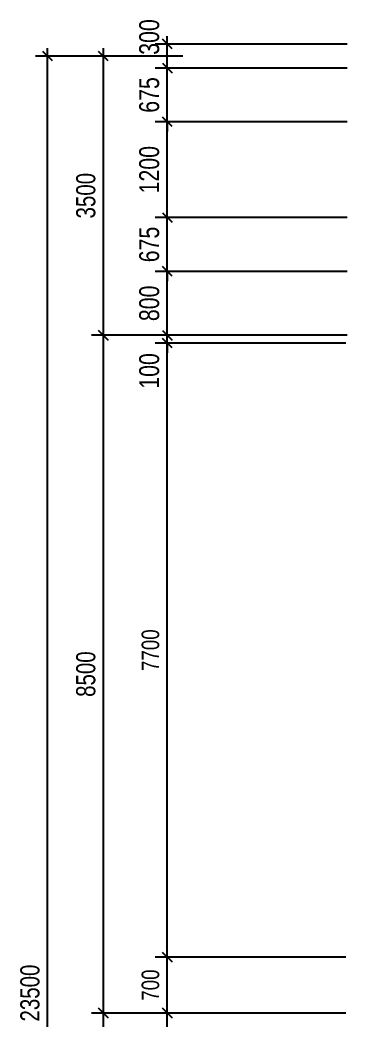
# Model space of a CAD drawing. Header units: millimetres. Extents: x -9574 to 115615, y -25569 to 161230.
# Drawn here: x -6442 to -2044, y 11400 to 23953 of the extents above; entities that cross this region are included whole.
import ezdxf

# ---------------------------------------------------------------- set-up
doc = ezdxf.new("R2010")
doc.units = ezdxf.units.MM
doc.layers.add('dimTT T1$0$KICHTHUOC', color=2, linetype='Continuous')
doc.layers.add('luoi  H3$0$DIM100', color=9, linetype='Continuous')
doc.styles.add('dimTT T1$0$Standard', font='txt')
doc.styles.add('dimTT T1$1$VSIMPLEX.SHX', font='VSIMPLEX.SHX', dxfattribs={"width": 0.8})
doc.styles.add('luoi  H3$0$VSIMPLEX.SHX', font='VSIMPLEX.SHX', dxfattribs={"width": 0.8})
doc.dimstyles.new('dimTT T1$0$Standard', dxfattribs={"dimtxt": 0.18, "dimasz": 0.18, "dimexe": 0.18, "dimexo": 0.0625, "dimgap": 0.09, "dimtad": 0, "dimtih": 1, "dimtoh": 1, "dimdec": 4, "dimzin": 0, "dimdsep": 46, "dimtxsty": 'dimTT T1$0$Standard', "dimcen": 0.09, "dimadec": 0, "dimazin": 0, "dimtfac": 1, "dimtdec": 4, "dimtofl": 0, "dimtmove": 0, "dimatfit": 3, "dimfxl": 0, "dimtolj": 1, "dimtzin": 0, "dimarcsym": 0})
doc.dimstyles.new('dimTT T1$1$1-100', dxfattribs={"dimscale": 0, "dimtxt": 220, "dimasz": 120, "dimexe": 150, "dimexo": 300, "dimgap": 100, "dimtad": 1, "dimdec": 0, "dimzin": 0, "dimdsep": 46, "dimtxsty": 'dimTT T1$1$VSIMPLEX.SHX', "dimblk1": 'dimTT T1$1$_OBLIQUE', "dimblk2": 'dimTT T1$1$_OBLIQUE', "dimsah": 1, "dimcen": 0, "dimdle": 100, "dimclrd": 2, "dimclre": 2, "dimclrt": 4, "dimadec": 0, "dimazin": 0, "dimtfac": 1, "dimtdec": 0, "dimtix": 1, "dimtmove": 2, "dimatfit": 3, "dimfxl": 0, "dimtolj": 1, "dimtzin": 0, "dimlwd": -1, "dimlwe": -1, "dimarcsym": 0})
doc.dimstyles.new('luoi  H3$0$100', dxfattribs={"dimscale": 0, "dimtxt": 240, "dimasz": 120, "dimexe": 150, "dimexo": 300, "dimgap": 100, "dimtad": 1, "dimdec": 0, "dimzin": 0, "dimdsep": 46, "dimtxsty": 'luoi  H3$0$VSIMPLEX.SHX', "dimblk1": 'luoi  H3$0$_OBLIQUE', "dimblk2": 'luoi  H3$0$_OBLIQUE', "dimsah": 1, "dimcen": 0, "dimdle": 100, "dimclrd": 2, "dimclre": 2, "dimclrt": 4, "dimadec": 0, "dimazin": 0, "dimtfac": 1, "dimtdec": 0, "dimtix": 1, "dimtmove": 2, "dimatfit": 3, "dimfxl": 0, "dimtolj": 1, "dimtzin": 0, "dimlwd": -1, "dimlwe": -1, "dimarcsym": 0})

# ---------------------------------------------------------------- blocks, each defined once
blk = doc.blocks.new('luoi  H3$0$_OBLIQUE')
at = {"color": 0, "linetype": 'ByBlock'}
blk.add_line((-0.5, -0.5), (0.5, 0.5), dxfattribs=at)
blk = doc.blocks.new('*D52')
at = {"layer": 'DEFPOINTS', "color": 0, "ltscale": 2}
for p in [(-5397, 11500), (-4100, 11500), (-4100, 8500)]:
    blk.add_point(p, dxfattribs=at)
at = {"layer": 'luoi  H3$0$DIM100', "color": 2, "ltscale": 2}
for p, q in [((-5397, 8400), (-5397, 11600)), ((-4400, 11500), (-5547, 11500)), ((-4400, 8500), (-5547, 8500))]:
    blk.add_line(p, q, dxfattribs=at)
at = {"layer": 'luoi  H3$0$DIM100', "color": 2, "ltscale": 2, "xscale": 120, "yscale": 120, "zscale": 120}
for p, rotation in [((-5397, 11500), 90), ((-5397, 8500), 270)]:
    blk.add_blockref('luoi  H3$0$_OBLIQUE', p, dxfattribs=dict(at, rotation=rotation))
at = {"layer": 'luoi  H3$0$DIM100', "color": 4, "ltscale": 2, "insert": (-5617, 10000), "char_height": 240, "attachment_point": 5, "rotation": 90, "style": 'luoi  H3$0$VSIMPLEX.SHX'}
blk.add_mtext('\\A1;3000', dxfattribs=at)
blk = doc.blocks.new('*D53')
at = {"layer": 'DEFPOINTS', "color": 0, "ltscale": 2}
for p in [(-5397, 20000), (-4100, 20000), (-4100, 11500)]:
    blk.add_point(p, dxfattribs=at)
at = {"layer": 'luoi  H3$0$DIM100', "color": 2, "ltscale": 2}
for p, q in [((-5397, 11400), (-5397, 20100)), ((-4400, 20000), (-5547, 20000)), ((-4400, 11500), (-5547, 11500))]:
    blk.add_line(p, q, dxfattribs=at)
at = {"layer": 'luoi  H3$0$DIM100', "color": 2, "ltscale": 2, "xscale": 120, "yscale": 120, "zscale": 120}
for p, rotation in [((-5397, 20000), 90), ((-5397, 11500), 270)]:
    blk.add_blockref('luoi  H3$0$_OBLIQUE', p, dxfattribs=dict(at, rotation=rotation))
at = {"layer": 'luoi  H3$0$DIM100', "color": 4, "ltscale": 2, "insert": (-5617, 15750), "char_height": 240, "attachment_point": 5, "rotation": 90, "style": 'luoi  H3$0$VSIMPLEX.SHX'}
blk.add_mtext('\\A1;8500', dxfattribs=at)
blk = doc.blocks.new('*D54')
at = {"layer": 'DEFPOINTS', "color": 0, "ltscale": 2}
for p in [(-5397, 23500), (-4100, 23500), (-4100, 20000)]:
    blk.add_point(p, dxfattribs=at)
at = {"layer": 'luoi  H3$0$DIM100', "color": 2, "ltscale": 2}
for p, q in [((-5397, 19900), (-5397, 23600)), ((-4400, 23500), (-5547, 23500)), ((-4400, 20000), (-5547, 20000))]:
    blk.add_line(p, q, dxfattribs=at)
at = {"layer": 'luoi  H3$0$DIM100', "color": 2, "ltscale": 2, "xscale": 120, "yscale": 120, "zscale": 120}
for p, rotation in [((-5397, 23500), 90), ((-5397, 20000), 270)]:
    blk.add_blockref('luoi  H3$0$_OBLIQUE', p, dxfattribs=dict(at, rotation=rotation))
at = {"layer": 'luoi  H3$0$DIM100', "color": 4, "ltscale": 2, "insert": (-5617, 21750), "char_height": 240, "attachment_point": 5, "rotation": 90, "style": 'luoi  H3$0$VSIMPLEX.SHX'}
blk.add_mtext('\\A1;3500', dxfattribs=at)
blk = doc.blocks.new('*D55')
at = {"layer": 'DEFPOINTS', "color": 0, "ltscale": 2}
for p in [(-6097, 23500), (-4100, 23500), (-4100, 0)]:
    blk.add_point(p, dxfattribs=at)
at = {"layer": 'luoi  H3$0$DIM100', "color": 2, "ltscale": 2}
for p, q in [((-6097, -100), (-6097, 23600)), ((-4400, 23500), (-6247, 23500)), ((-4400, 0), (-6247, 0))]:
    blk.add_line(p, q, dxfattribs=at)
at = {"layer": 'luoi  H3$0$DIM100', "color": 2, "ltscale": 2, "xscale": 120, "yscale": 120, "zscale": 120}
for p, rotation in [((-6097, 23500), 90), ((-6097, 0), 270)]:
    blk.add_blockref('luoi  H3$0$_OBLIQUE', p, dxfattribs=dict(at, rotation=rotation))
at = {"layer": 'luoi  H3$0$DIM100', "color": 4, "ltscale": 2, "insert": (-6317, 11750), "char_height": 240, "attachment_point": 5, "rotation": 90, "style": 'luoi  H3$0$VSIMPLEX.SHX'}
blk.add_mtext('\\A1;23500', dxfattribs=at)
blk = doc.blocks.new('dimTT T1$1$_OBLIQUE')
at = {"color": 0, "linetype": 'ByBlock'}
blk.add_line((-0.5, -0.5), (0.5, 0.5), dxfattribs=at)
blk = doc.blocks.new('*D2127')
at = {"layer": 'DEFPOINTS', "color": 0, "ltscale": 2}
for p in [(-4597, 11500), (-2060, 11500), (-2060, 10750)]:
    blk.add_point(p, dxfattribs=at)
at = {"layer": 'dimTT T1$0$KICHTHUOC', "color": 2, "ltscale": 2}
for p, q in [((-4597, 10650), (-4597, 11600)), ((-2360, 11500), (-4747, 11500)), ((-2360, 10750), (-4747, 10750))]:
    blk.add_line(p, q, dxfattribs=at)
at = {"layer": 'dimTT T1$0$KICHTHUOC', "color": 2, "ltscale": 2, "xscale": 120, "yscale": 120, "zscale": 120}
for p, rotation in [((-4597, 11500), 90), ((-4597, 10750), 270)]:
    blk.add_blockref('dimTT T1$1$_OBLIQUE', p, dxfattribs=dict(at, rotation=rotation))
at = {"layer": 'dimTT T1$0$KICHTHUOC', "color": 4, "ltscale": 2, "insert": (-4807, 11125), "char_height": 220, "attachment_point": 5, "rotation": 90, "style": 'dimTT T1$1$VSIMPLEX.SHX'}
blk.add_mtext('\\A1;750', dxfattribs=at)
blk = doc.blocks.new('*D2128')
at = {"layer": 'DEFPOINTS', "color": 0, "ltscale": 2}
for p in [(-4597, 12200), (-2060, 12200), (-2060, 11500)]:
    blk.add_point(p, dxfattribs=at)
at = {"layer": 'dimTT T1$0$KICHTHUOC', "color": 2, "ltscale": 2}
for p, q in [((-2360, 12200), (-4747, 12200)), ((-4597, 11400), (-4597, 12300)), ((-2360, 11500), (-4747, 11500))]:
    blk.add_line(p, q, dxfattribs=at)
at = {"layer": 'dimTT T1$0$KICHTHUOC', "color": 2, "ltscale": 2, "xscale": 120, "yscale": 120, "zscale": 120}
for p, rotation in [((-4597, 12200), 90), ((-4597, 11500), 270)]:
    blk.add_blockref('dimTT T1$1$_OBLIQUE', p, dxfattribs=dict(at, rotation=rotation))
at = {"layer": 'dimTT T1$0$KICHTHUOC', "color": 4, "ltscale": 2, "insert": (-4807, 11850), "char_height": 220, "attachment_point": 5, "rotation": 90, "style": 'dimTT T1$1$VSIMPLEX.SHX'}
blk.add_mtext('\\A1;700', dxfattribs=at)
blk = doc.blocks.new('*D2129')
at = {"layer": 'DEFPOINTS', "color": 0, "ltscale": 2}
for p in [(-4597, 19900), (-2060, 19900), (-2060, 12200)]:
    blk.add_point(p, dxfattribs=at)
at = {"layer": 'dimTT T1$0$KICHTHUOC', "color": 2, "ltscale": 2}
for p, q in [((-4597, 12100), (-4597, 20000)), ((-2360, 19900), (-4747, 19900)), ((-2360, 12200), (-4747, 12200))]:
    blk.add_line(p, q, dxfattribs=at)
at = {"layer": 'dimTT T1$0$KICHTHUOC', "color": 2, "ltscale": 2, "xscale": 120, "yscale": 120, "zscale": 120}
for p, rotation in [((-4597, 19900), 90), ((-4597, 12200), 270)]:
    blk.add_blockref('dimTT T1$1$_OBLIQUE', p, dxfattribs=dict(at, rotation=rotation))
at = {"layer": 'dimTT T1$0$KICHTHUOC', "color": 4, "ltscale": 2, "insert": (-4807, 16050), "char_height": 220, "attachment_point": 5, "rotation": 90, "style": 'dimTT T1$1$VSIMPLEX.SHX'}
blk.add_mtext('\\A1;7700', dxfattribs=at)
blk = doc.blocks.new('*D2326')
at = {"layer": 'DEFPOINTS', "color": 0}
for p in [(-4597, 20800), (-2044, 20800), (-2044, 20000)]:
    blk.add_point(p, dxfattribs=at)
at = {"layer": 'dimTT T1$0$KICHTHUOC', "color": 2}
for p, q in [((-4597, 19900), (-4597, 20900)), ((-2344, 20800), (-4747, 20800)), ((-2344, 20000), (-4747, 20000))]:
    blk.add_line(p, q, dxfattribs=at)
at = {"layer": 'dimTT T1$0$KICHTHUOC', "color": 2, "xscale": 120, "yscale": 120, "zscale": 120}
for p, rotation in [((-4597, 20800), 90), ((-4597, 20000), 270)]:
    blk.add_blockref('dimTT T1$1$_OBLIQUE', p, dxfattribs=dict(at, rotation=rotation))
at = {"layer": 'dimTT T1$0$KICHTHUOC', "color": 4, "insert": (-4822, 20400), "char_height": 250, "attachment_point": 5, "rotation": 90, "style": 'dimTT T1$1$VSIMPLEX.SHX'}
blk.add_mtext('\\A1;800', dxfattribs=at)
blk = doc.blocks.new('*D2327')
at = {"layer": 'DEFPOINTS', "color": 0}
for p in [(-4597, 21476), (-2044, 21476), (-2044, 20800)]:
    blk.add_point(p, dxfattribs=at)
at = {"layer": 'dimTT T1$0$KICHTHUOC', "color": 2}
for p, q in [((-4597, 21476), (-4597, 21596)), ((-2344, 21476), (-4747, 21476)), ((-4597, 20800), (-4597, 21476)), ((-2344, 20800), (-4747, 20800)), ((-4597, 20800), (-4597, 20680))]:
    blk.add_line(p, q, dxfattribs=at)
at = {"layer": 'dimTT T1$0$KICHTHUOC', "color": 2, "xscale": 120, "yscale": 120, "zscale": 120}
for p, rotation in [((-4597, 21476), 270), ((-4597, 20800), 90)]:
    blk.add_blockref('dimTT T1$1$_OBLIQUE', p, dxfattribs=dict(at, rotation=rotation))
at = {"layer": 'dimTT T1$0$KICHTHUOC', "color": 4, "insert": (-4822, 21138), "char_height": 250, "attachment_point": 5, "rotation": 90, "style": 'dimTT T1$1$VSIMPLEX.SHX'}
blk.add_mtext('\\A1;675', dxfattribs=at)
blk = doc.blocks.new('*D2328')
at = {"layer": 'DEFPOINTS', "color": 0}
for p in [(-4597, 22676), (-2044, 22676), (-2044, 21476)]:
    blk.add_point(p, dxfattribs=at)
at = {"layer": 'dimTT T1$0$KICHTHUOC', "color": 2}
for p, q in [((-4597, 21376), (-4597, 22776)), ((-2344, 22676), (-4747, 22676)), ((-2344, 21476), (-4747, 21476))]:
    blk.add_line(p, q, dxfattribs=at)
at = {"layer": 'dimTT T1$0$KICHTHUOC', "color": 2, "xscale": 120, "yscale": 120, "zscale": 120}
for p, rotation in [((-4597, 22676), 90), ((-4597, 21476), 270)]:
    blk.add_blockref('dimTT T1$1$_OBLIQUE', p, dxfattribs=dict(at, rotation=rotation))
at = {"layer": 'dimTT T1$0$KICHTHUOC', "color": 4, "insert": (-4822, 22076), "char_height": 250, "attachment_point": 5, "rotation": 90, "style": 'dimTT T1$1$VSIMPLEX.SHX'}
blk.add_mtext('\\A1;1200', dxfattribs=at)
blk = doc.blocks.new('*D2329')
at = {"layer": 'DEFPOINTS', "color": 0}
for p in [(-4597, 23351), (-2044, 23351), (-2044, 22676)]:
    blk.add_point(p, dxfattribs=at)
at = {"layer": 'dimTT T1$0$KICHTHUOC', "color": 2}
for p, q in [((-2344, 23351), (-4747, 23351)), ((-4597, 23351), (-4597, 23471)), ((-4597, 22676), (-4597, 23351)), ((-2344, 22676), (-4747, 22676)), ((-4597, 22676), (-4597, 22556))]:
    blk.add_line(p, q, dxfattribs=at)
at = {"layer": 'dimTT T1$0$KICHTHUOC', "color": 2, "xscale": 120, "yscale": 120, "zscale": 120}
for p, rotation in [((-4597, 23351), 270), ((-4597, 22676), 90)]:
    blk.add_blockref('dimTT T1$1$_OBLIQUE', p, dxfattribs=dict(at, rotation=rotation))
at = {"layer": 'dimTT T1$0$KICHTHUOC', "color": 4, "insert": (-4822, 23013), "char_height": 250, "attachment_point": 5, "rotation": 90, "style": 'dimTT T1$1$VSIMPLEX.SHX'}
blk.add_mtext('\\A1;675', dxfattribs=at)
blk = doc.blocks.new('*D2330')
at = {"layer": 'DEFPOINTS', "color": 0}
for p in [(-4597, 23651), (-2044, 23651), (-2044, 23351)]:
    blk.add_point(p, dxfattribs=at)
at = {"layer": 'dimTT T1$0$KICHTHUOC', "color": 2}
for p, q in [((-4597, 23251), (-4597, 23751)), ((-2344, 23651), (-4747, 23651)), ((-2344, 23351), (-4747, 23351))]:
    blk.add_line(p, q, dxfattribs=at)
at = {"layer": 'dimTT T1$0$KICHTHUOC', "color": 2, "xscale": 120, "yscale": 120, "zscale": 120}
for p, rotation in [((-4597, 23651), 90), ((-4597, 23351), 270)]:
    blk.add_blockref('dimTT T1$1$_OBLIQUE', p, dxfattribs=dict(at, rotation=rotation))
at = {"layer": 'dimTT T1$0$KICHTHUOC', "color": 4, "insert": (-4822, 23740), "char_height": 250, "attachment_point": 5, "rotation": 90, "style": 'dimTT T1$1$VSIMPLEX.SHX'}
blk.add_mtext('\\A1;300', dxfattribs=at)
blk = doc.blocks.new('*D2331')
at = {"layer": 'DEFPOINTS', "color": 0}
for p in [(-4597, 20000), (-3582, 20000), (-3582, 19900)]:
    blk.add_point(p, dxfattribs=at)
at = {"layer": 'dimTT T1$0$KICHTHUOC', "color": 2}
for p, q in [((-4597, 20000), (-4597, 20120)), ((-3882, 20000), (-4747, 20000)), ((-4597, 19900), (-4597, 20000)), ((-3882, 19900), (-4747, 19900)), ((-4597, 19900), (-4597, 19780))]:
    blk.add_line(p, q, dxfattribs=at)
at = {"layer": 'dimTT T1$0$KICHTHUOC', "color": 2, "xscale": 120, "yscale": 120, "zscale": 120}
for p, rotation in [((-4597, 20000), 270), ((-4597, 19900), 90)]:
    blk.add_blockref('dimTT T1$1$_OBLIQUE', p, dxfattribs=dict(at, rotation=rotation))
at = {"layer": 'dimTT T1$0$KICHTHUOC', "color": 4, "insert": (-4822, 19552), "char_height": 250, "attachment_point": 5, "rotation": 90, "style": 'dimTT T1$1$VSIMPLEX.SHX'}
blk.add_mtext('\\A1;100', dxfattribs=at)
blk = doc.blocks.new('luoi  H3')
at = {"layer": 'luoi  H3$0$DIM100', "ltscale": 2}
for base, p1, p2, picture, middle in [((-6096.9, 23500.2), (-4100, 0), (-4100, 23500.2), '*D55', (-6316.9, 11750.1)), ((-5396.9, 23500.2), (-4100, 20000.2), (-4100, 23500.2), '*D54', (-5616.9, 21750.2)), ((-5396.9, 20000.2), (-4100, 11500.2), (-4100, 20000.2), '*D53', (-5616.9, 15750.2)), ((-5396.9, 11500.2), (-4100, 8500.2), (-4100, 11500.2), '*D52', (-5616.9, 10000.2))]:
    dim = blk.add_linear_dim(base=base, p1=p1, p2=p2, angle=270, dimstyle='luoi  H3$0$100', override={"dimscale": 1}, dxfattribs=at)
    dim.commit()
    dim.dimension.update_dxf_attribs({"geometry": picture, "text_midpoint": middle})
blk = doc.blocks.new('dimTT T1')
at = {"layer": 'dimTT T1$0$KICHTHUOC'}
for base, p1, p2, angle, picture, middle, dimtype in [((-4596.9, 23651), (-2043.8, 23351), (-2043.8, 23651), 270, '*D2330', (-4821.9, 23740.4), 160), ((-4596.9, 20000), (-3581.9, 19900.4), (-3581.9, 20000), 90, '*D2331', (-4821.9, 19552.2), 161)]:
    dim = blk.add_linear_dim(base=base, p1=p1, p2=p2, angle=angle, dimstyle='dimTT T1$0$Standard', override={"dimtxt": 250, "dimasz": 120, "dimexe": 150, "dimexo": 300, "dimgap": 100, "dimtad": 1, "dimtih": 0, "dimtoh": 0, "dimdec": 0, "dimtxsty": 'dimTT T1$1$VSIMPLEX.SHX', "dimblk1": 'dimTT T1$1$_OBLIQUE', "dimblk2": 'dimTT T1$1$_OBLIQUE', "dimsah": 1, "dimcen": 0, "dimdle": 100, "dimclrd": 2, "dimclre": 2, "dimclrt": 4, "dimtdec": 0, "dimtix": 1, "dimtofl": 1, "dimtmove": 2, "dimlwd": 65535, "dimlwe": 65535}, dxfattribs=at)
    dim.commit()
    dim.dimension.update_dxf_attribs({"geometry": picture, "text_midpoint": middle, "dimtype": dimtype})
for base, p1, p2, picture, middle in [((-4596.9, 23351), (-2043.8, 22675.9), (-2043.8, 23351), '*D2329', (-4821.9, 23013.4)), ((-4596.9, 22675.9), (-2043.8, 21475.9), (-2043.8, 22675.9), '*D2328', (-4821.9, 22075.9)), ((-4596.9088, 21475.8899), (-2043.7598, 20800.4101), (-2043.7598, 21475.8899), '*D2327', (-4821.9088, 21138.15))]:
    dim = blk.add_linear_dim(base=base, p1=p1, p2=p2, angle=270, dimstyle='dimTT T1$0$Standard', override={"dimtxt": 250, "dimasz": 120, "dimexe": 150, "dimexo": 300, "dimgap": 100, "dimtad": 1, "dimtih": 0, "dimtoh": 0, "dimdec": 0, "dimtxsty": 'dimTT T1$1$VSIMPLEX.SHX', "dimblk1": 'dimTT T1$1$_OBLIQUE', "dimblk2": 'dimTT T1$1$_OBLIQUE', "dimsah": 1, "dimcen": 0, "dimdle": 100, "dimclrd": 2, "dimclre": 2, "dimclrt": 4, "dimtdec": 0, "dimtix": 1, "dimtofl": 1, "dimtmove": 2, "dimlwd": 65535, "dimlwe": 65535}, dxfattribs=at)
    dim.commit()
    dim.dimension.update_dxf_attribs({"geometry": picture, "text_midpoint": middle})
dim = blk.add_aligned_dim(p1=(-2043.8, 20000), p2=(-2043.8, 20800.4), distance=2553.1, dimstyle='dimTT T1$0$Standard', override={"dimtxt": 250, "dimasz": 120, "dimexe": 150, "dimexo": 300, "dimgap": 100, "dimtad": 1, "dimtih": 0, "dimtoh": 0, "dimdec": 0, "dimtxsty": 'dimTT T1$1$VSIMPLEX.SHX', "dimblk1": 'dimTT T1$1$_OBLIQUE', "dimblk2": 'dimTT T1$1$_OBLIQUE', "dimsah": 1, "dimcen": 0, "dimdle": 100, "dimclrd": 2, "dimclre": 2, "dimclrt": 4, "dimtdec": 0, "dimtix": 1, "dimtofl": 1, "dimtmove": 2, "dimlwd": 65535, "dimlwe": 65535}, dxfattribs=at)
dim.commit()
dim.dimension.update_dxf_attribs({"geometry": '*D2326', "text_midpoint": (-4821.9, 20400.2)})
at = {"layer": 'dimTT T1$0$KICHTHUOC', "ltscale": 2}
for base, p1, p2, picture, middle in [((-4596.9, 19900), (-2059.6, 12200), (-2059.6, 19900), '*D2129', (-4806.9, 16050)), ((-4596.9, 12200), (-2059.6, 11500), (-2059.6, 12200), '*D2128', (-4806.9, 11850)), ((-4596.9, 11500), (-2059.6, 10749.9), (-2059.6, 11500), '*D2127', (-4806.9, 11124.9))]:
    dim = blk.add_linear_dim(base=base, p1=p1, p2=p2, angle=270, dimstyle='dimTT T1$1$1-100', override={"dimscale": 1}, dxfattribs=at)
    dim.commit()
    dim.dimension.update_dxf_attribs({"geometry": picture, "text_midpoint": middle})

msp = doc.modelspace()

# ---------------------------------------------------------------- block references
for name in ['luoi  H3', 'dimTT T1']:
    msp.add_blockref(name, (0, 0))

doc.saveas('drawing.dxf')
